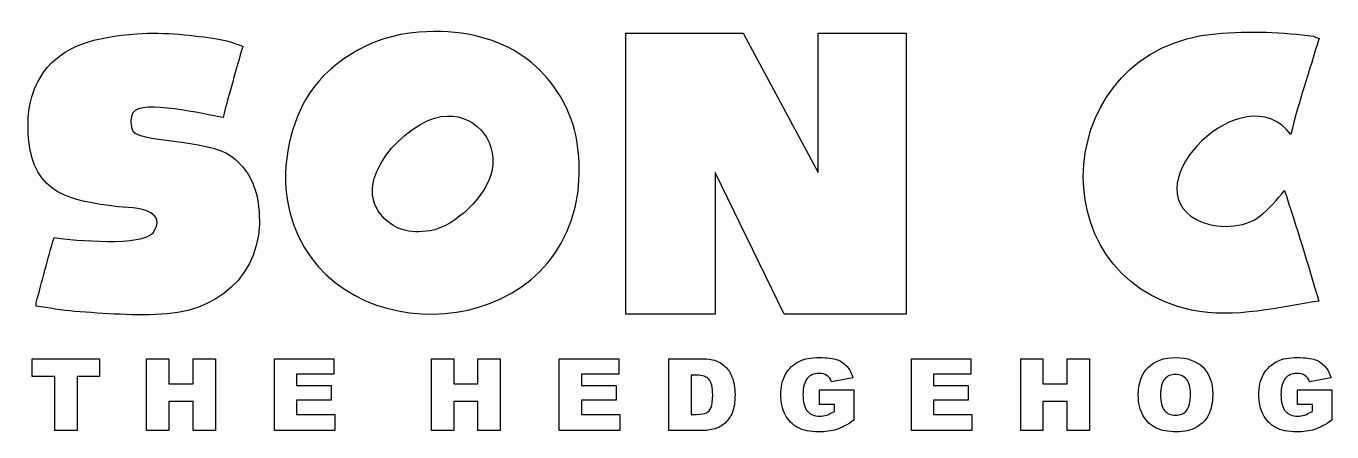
# Model space of a CAD drawing. Header units: millimetres. Extents: x 0 to 182, y 0 to 57.
import ezdxf

# ---------------------------------------------------------------- set-up
doc = ezdxf.new("R2010")
doc.units = ezdxf.units.MM
doc.layers.add('Layer_1', color=7, linetype='CONTINUOUS')

msp = doc.modelspace()

# ---------------------------------------------------------------- linework, layer by layer
at = {"layer": 'Layer_1', "color": 7}
for points in [[(83.332595, 55.551659), (99.68072, 55.551659), (110.150218, 36.14457), (110.150218, 55.551659), (122.395032, 55.551659), (122.395032, 16.390281), (105.404792, 16.401976), (95.77823, 36.143829), (95.77823, 16.389344), (83.332595, 16.401039)], [(89.342712, 10.181973), (93.938495, 10.181973)], [(93.938495, 0.170947), (89.342712, 0.170947), (89.342712, 10.181973)], [(92.436159, 7.914811), (92.436159, 2.444937), (93.194157, 2.444937)], [(93.207814, 7.914811), (92.436159, 7.914811)], [(114.990814, 7.518739), (112.006627, 6.986092)], [(181.62685, 7.518739), (178.642678, 6.986092)], [(110.347227, 3.797042), (110.347227, 5.879825), (115.127391, 5.879825), (115.127391, 1.611823)], [(176.983276, 3.797042), (176.983276, 5.879825), (181.763442, 5.879825), (181.763442, 1.611823)], [(112.416355, 2.854662), (112.416355, 3.797038), (110.347227, 3.797042)], [(179.052394, 2.854662), (179.052394, 3.797038), (176.983276, 3.797042)]]:
    msp.add_lwpolyline(points, dxfattribs=at)
for points in [[(0.577629, 10.181973), (9.980892, 10.181973), (9.980892, 7.709946), (6.825983, 7.709946), (6.825983, 0.170947), (3.732536, 0.170947), (3.732536, 7.709946), (0.577629, 7.709946)], [(16.528836, 10.181973), (19.622283, 10.181973), (19.622283, 6.678797), (23.002542, 6.678797), (23.002542, 10.181973), (26.109647, 10.181973), (26.109647, 0.170947), (23.002542, 0.170947), (23.002542, 4.220428), (19.622283, 4.220428), (19.622283, 0.170947), (16.528836, 0.170947)], [(34.341571, 10.181973), (42.63174, 10.181973), (42.63174, 8.044556), (37.44185, 8.044556), (37.44185, 6.453447), (42.256156, 6.453447), (42.256156, 4.411633), (37.44185, 4.411633), (37.44185, 2.438109), (42.781973, 2.438109), (42.781973, 0.170947), (34.341571, 0.170947)], [(56.247986, 10.181973), (59.341434, 10.181973), (59.341434, 6.678797), (62.721693, 6.678797), (62.721693, 10.181973), (65.828798, 10.181973), (65.828798, 0.170947), (62.721693, 0.170947), (62.721693, 4.220428), (59.341434, 4.220428), (59.341434, 0.170947), (56.247986, 0.170947)], [(74.060726, 10.181973), (82.350895, 10.181973), (82.350895, 8.044556), (77.161004, 8.044556), (77.161004, 6.453447), (81.975309, 6.453447), (81.975309, 4.411633), (77.161004, 4.411633), (77.161004, 2.438109), (82.501128, 2.438109), (82.501128, 0.170947), (74.060726, 0.170947)], [(123.140793, 10.181973), (131.43096, 10.181973), (131.43096, 8.044556), (126.24107, 8.044556), (126.24107, 6.453447), (131.055376, 6.453447), (131.055376, 4.411633), (126.24107, 4.411633), (126.24107, 2.438109), (131.581193, 2.438109), (131.581193, 0.170947), (123.140793, 0.170947)], [(138.395462, 10.181973), (141.48891, 10.181973), (141.48891, 6.678797), (144.869167, 6.678797), (144.869167, 10.181973), (147.976274, 10.181973), (147.976274, 0.170947), (144.869167, 0.170947), (144.869167, 4.220428), (141.48891, 4.220428), (141.48891, 0.170947), (138.395462, 0.170947)], [(154.776882, 5.16963)], [(157.870329, 5.155953)]]:
    msp.add_lwpolyline(points, close=True, dxfattribs=at)
for points in [[(75.760249, 43.427185), (72.956144, 51.164904), (65.871833, 56.548763), (54.478316, 55.713404)], [(2.208691, 50.157495), (4.825968, 53.792097), (9.3004, 55.056314), (15.160745, 55.482645)], [(15.160741, 55.482645), (19.131081, 55.774834), (23.20834, 55.238082), (26.340987, 54.771508)], [(26.340987, 54.771508), (28.154401, 54.506925), (30.308527, 53.6078), (29.919911, 53.708114)], [(54.478316, 55.713404), (47.480513, 55.205421), (41.510902, 51.181233), (38.731882, 46.370482)], [(83.332595, 16.401039), (83.332595, 16.401237), (83.352575, 51.770351), (83.332595, 55.550172)], [(162.194649, 16.977191), (140.351265, 21.684904), (142.882043, 53.515068), (165.565818, 55.492754)], [(165.565818, 55.492754), (170.366271, 55.914029), (174.941395, 55.720984), (179.22768, 55.127855)], [(179.937638, 54.774232), (178.653602, 50.412361), (177.176124, 46.062154), (176.034745, 41.464664)], [(179.22768, 55.127855), (179.22768, 55.127855), (180.44912, 54.655061), (179.937638, 54.774232)], [(29.919911, 53.708114), (29.05461, 50.774734), (27.980254, 46.834618), (27.186302, 43.834749)], [(0.079176, 40.932383), (-0.269393, 44.831375), (0.54944, 47.870124), (2.208691, 50.157495)], [(176.034745, 41.464664), (169.543346, 50.042602), (153.822391, 34.394145), (162.902081, 29.575814)], [(27.186302, 43.834749), (24.612959, 44.217145), (15.864294, 46.375341), (14.629043, 44.479308)], [(38.731882, 46.370482), (36.462006, 42.447772), (35.028462, 36.310205), (36.48203, 30.622879)], [(14.629043, 44.479308), (14.202712, 43.837187), (14.32927, 43.057235), (14.452133, 42.173077)], [(49.632379, 29.757386), (44.474424, 34.871604), (52.742676, 43.216255), (57.592111, 43.944887)], [(57.592111, 43.944887), (61.988974, 44.610919), (65.454045, 40.940356), (64.685375, 36.504415)], [(14.452133, 42.173077), (15.022908, 40.246718), (24.943796, 40.891364), (28.293593, 38.447106)], [(76.279315, 31.313992), (77.173583, 35.084867), (76.998035, 40.011098), (75.760249, 43.427185)], [(12.559798, 31.375033), (5.78147, 32.235277), (0.783892, 33.019118), (0.079176, 40.932383)], [(28.293593, 38.447106), (30.154829, 37.087632), (31.534134, 35.071065), (32.019564, 32.235471)], [(64.685375, 36.504415), (64.077272, 33.011925), (59.577567, 28.612536), (56.035895, 28.026792)], [(171.775893, 30.10751), (173.017574, 31.090618), (174.188464, 32.398771), (175.146887, 33.656574)], [(175.146887, 33.656574), (176.872236, 28.546048), (178.389972, 23.478486), (179.937638, 18.218656)], [(17.645245, 30.107122), (16.378499, 31.375033), (14.408399, 31.139221), (12.559798, 31.375033)], [(32.019564, 32.235471), (33.584722, 23.056822), (27.327982, 17.035895), (19.419774, 16.440244)], [(36.48203, 30.622879), (41.388035, 11.424187), (71.612803, 11.680033), (76.279315, 31.313992)], [(17.467166, 27.800893), (17.812042, 28.254828), (18.351321, 29.402209), (17.645245, 30.107122)], [(56.035895, 28.026792), (53.095119, 27.546417), (51.08342, 28.318981), (49.632379, 29.757386)], [(162.902081, 29.575814), (165.635995, 28.129826), (169.568436, 28.373027), (171.775893, 30.10751)], [(3.627068, 27.09112), (6.562976, 26.657207), (15.942249, 25.825736), (17.467166, 27.800893)], [(1.142764, 18.040393), (1.913969, 20.880845), (2.764296, 24.157933), (3.627068, 27.09112)], [(179.937638, 18.218656), (174.630153, 17.50383), (168.199239, 15.68323), (162.194649, 16.977191)], [(1.142764, 17.508693), (1.142764, 17.518604), (1.166471, 18.035334), (1.142764, 18.040393)], [(6.467524, 16.797564), (4.787083, 16.925434), (2.789377, 17.285513), (1.142764, 17.508693)], [(19.419774, 16.440244), (14.984222, 16.114423), (10.609909, 16.491682), (6.467524, 16.797564)], [(93.938495, 10.181973), (94.84445, 10.181973), (95.575133, 10.059054), (96.130542, 9.813218)], [(96.130542, 9.813218), (96.690504, 9.56738), (97.152587, 9.214559), (97.51679, 8.754754)], [(105.608037, 8.02407), (106.058738, 8.834421), (106.718856, 9.449013), (107.588391, 9.867847)], [(107.588391, 9.867847), (108.266718, 10.191077), (109.179501, 10.352692), (110.326741, 10.352692)], [(110.326741, 10.352692), (111.433007, 10.352692), (112.259292, 10.252536), (112.805596, 10.052225)], [(112.805596, 10.052225), (113.356453, 9.851914), (113.811707, 9.540066), (114.171357, 9.11668)], [(114.171357, 9.11668), (114.535561, 8.697846), (114.808713, 8.1652), (114.990814, 7.518739)], [(156.142641, 8.986932), (157.053149, 9.897439), (158.321031, 10.352692), (159.946286, 10.352692)], [(159.946286, 10.352692), (161.612513, 10.352692), (162.896328, 9.904267), (163.797731, 9.007418)], [(172.24408, 8.02407), (172.694781, 8.834421), (173.354901, 9.449013), (174.224438, 9.867847)], [(174.224438, 9.867847), (174.902767, 10.191077), (175.815547, 10.352692), (176.96278, 10.352692)], [(176.96278, 10.352692), (178.069048, 10.352692), (178.895333, 10.252536), (179.441635, 10.052225)], [(179.441635, 10.052225), (179.992496, 9.851914), (180.44775, 9.540066), (180.807397, 9.11668)], [(180.807397, 9.11668), (181.171602, 8.697846), (181.444753, 8.1652), (181.62685, 7.518739)], [(94.928673, 7.327532), (94.58268, 7.719051), (94.00906, 7.914811), (93.207814, 7.914811)], [(95.447661, 5.149144), (95.447661, 6.209885), (95.274665, 6.936015), (94.928673, 7.327532)], [(97.51679, 8.754754), (97.880991, 8.294947), (98.145038, 7.760024), (98.30893, 7.149985)], [(104.931986, 5.176459), (104.931986, 6.269068), (105.157336, 7.218272), (105.608037, 8.02407)], [(108.633198, 7.443623), (108.232574, 6.974712), (108.032263, 6.230372), (108.032263, 5.210604)], [(110.258453, 8.153818), (109.580124, 8.153818), (109.038373, 7.917086), (108.633198, 7.443623)], [(111.378377, 7.853351), (111.087015, 8.053662), (110.713707, 8.153818), (110.258453, 8.153818)], [(112.006627, 6.986092), (111.883705, 7.363952), (111.674288, 7.653039), (111.378377, 7.853351)], [(154.776882, 5.16963), (154.776882, 6.80399), (155.232135, 8.076424), (156.142641, 8.986932)], [(158.43712, 7.347998), (158.059259, 6.906403), (157.870329, 6.175721), (157.870329, 5.155953)], [(159.939456, 8.010393), (159.315759, 8.010393), (158.81498, 7.789595), (158.43712, 7.347998)], [(161.482765, 7.354829), (161.104905, 7.791872), (160.590468, 8.010393), (159.939456, 8.010393)], [(162.056386, 5.292529), (162.056386, 6.234904), (161.865179, 6.922337), (161.482765, 7.354829)], [(163.797731, 9.007418), (164.699133, 8.115121), (165.149834, 6.863174), (165.149834, 5.251575)], [(171.568028, 5.176459), (171.568028, 6.269068), (171.793378, 7.218272), (172.24408, 8.02407)], [(175.269245, 7.443623), (174.86862, 6.974712), (174.668308, 6.230372), (174.668308, 5.210604)], [(176.894494, 8.153818), (176.216166, 8.153818), (175.674416, 7.917086), (175.269245, 7.443623)], [(178.014426, 7.853351), (177.723059, 8.053662), (177.349748, 8.153818), (176.894494, 8.153818)], [(178.642678, 6.986092), (178.519783, 7.363952), (178.310365, 7.653039), (178.014426, 7.853351)], [(98.30893, 7.149985), (98.472821, 6.539944), (98.554766, 5.893483), (98.554766, 5.210604)], [(95.215483, 3.407799), (95.370268, 3.76745), (95.447661, 4.347898), (95.447661, 5.149144)], [(98.554766, 5.210604), (98.554766, 4.140758), (98.431848, 3.30992), (98.186011, 2.71809)], [(105.546577, 2.417623), (105.13685, 3.218869), (104.931986, 4.138481), (104.931986, 5.176459)], [(108.032263, 5.210604), (108.032263, 4.127101), (108.234851, 3.35317), (108.640027, 2.888811)], [(155.466589, 2.246902), (155.006784, 3.025386), (154.776882, 3.999629), (154.776882, 5.16963)], [(157.870329, 5.155953), (157.870329, 4.14529), (158.056983, 3.41916), (158.430291, 2.977565)], [(161.510082, 2.963908), (161.874285, 3.396398), (162.056386, 4.172606), (162.056386, 5.292529)], [(165.149834, 5.251575), (165.149834, 4.081574), (164.951798, 3.120989), (164.555727, 2.369821)], [(172.18262, 2.417623), (171.772892, 3.218869), (171.568028, 4.138481), (171.568028, 5.176459)], [(174.668308, 5.210604), (174.668308, 4.127101), (174.870893, 3.35317), (175.276064, 2.888811)], [(93.194157, 2.444937), (93.840617, 2.444937), (94.300423, 2.515502), (94.573574, 2.65663)], [(94.573574, 2.65663), (94.846726, 2.802311), (95.060696, 3.052701), (95.215483, 3.407799)], [(98.186011, 2.71809), (97.944727, 2.130813), (97.60784, 1.636863), (97.175349, 1.23624)], [(107.287922, 0.60799), (106.541306, 1.013166), (105.960858, 1.616377), (105.546577, 2.417623)], [(108.640027, 2.888811), (109.049755, 2.424452), (109.618822, 2.192273), (110.347227, 2.192273)], [(110.347227, 2.192273), (110.69322, 2.192273), (111.023279, 2.242349), (111.337403, 2.342502)], [(111.337403, 2.342502), (111.651528, 2.442655), (112.011179, 2.613375), (112.416355, 2.854662)], [(157.262565, 0.539702), (156.525054, 0.899352), (155.926395, 1.468419), (155.466589, 2.246902)], [(158.430291, 2.977565), (158.808151, 2.535968), (159.320312, 2.31517), (159.966772, 2.31517)], [(159.966772, 2.31517), (160.631442, 2.31517), (161.145878, 2.531416), (161.510082, 2.963908)], [(164.555727, 2.369821), (164.164209, 1.623205), (163.595143, 1.04048), (162.848527, 0.621647)], [(173.923959, 0.60799), (173.177348, 1.013166), (172.596901, 1.616377), (172.18262, 2.417623)], [(175.276064, 2.888811), (175.685794, 2.424452), (176.254864, 2.192273), (176.983276, 2.192273)], [(176.983276, 2.192273), (177.329259, 2.192273), (177.659318, 2.242349), (177.973454, 2.342502)], [(177.973454, 2.342502), (178.287577, 2.442655), (178.647224, 2.613375), (179.052394, 2.854662)], [(95.782273, 0.444099), (95.103945, 0.261998), (94.489352, 0.170947), (93.938495, 0.170947)], [(97.175349, 1.23624), (96.742857, 0.840168), (96.278499, 0.576122), (95.782273, 0.444099)], [(110.196993, 0.000226), (109.008782, 0.000226), (108.039092, 0.202814), (107.287922, 0.60799)], [(112.696336, 0.334837), (111.995246, 0.111763), (111.162131, 0.000226), (110.196993, 0.000226)], [(115.127391, 1.611823), (114.21233, 0.988126), (113.401979, 0.562464), (112.696336, 0.334837)], [(160.069203, 0.000226), (158.940175, 0.000226), (158.004629, 0.180051), (157.262565, 0.539702)], [(162.848527, 0.621647), (162.106463, 0.207366), (161.180022, 0.000226), (160.069203, 0.000226)], [(176.833027, 0.000226), (175.644815, 0.000226), (174.675126, 0.202814), (173.923959, 0.60799)], [(179.332377, 0.334837), (178.631293, 0.111763), (177.798177, 0.000226), (176.833027, 0.000226)], [(181.763442, 1.611823), (180.848375, 0.988126), (180.03802, 0.562464), (179.332377, 0.334837)]]:
    msp.add_open_spline(points, degree=3, dxfattribs=at)

doc.saveas('drawing.dxf')
